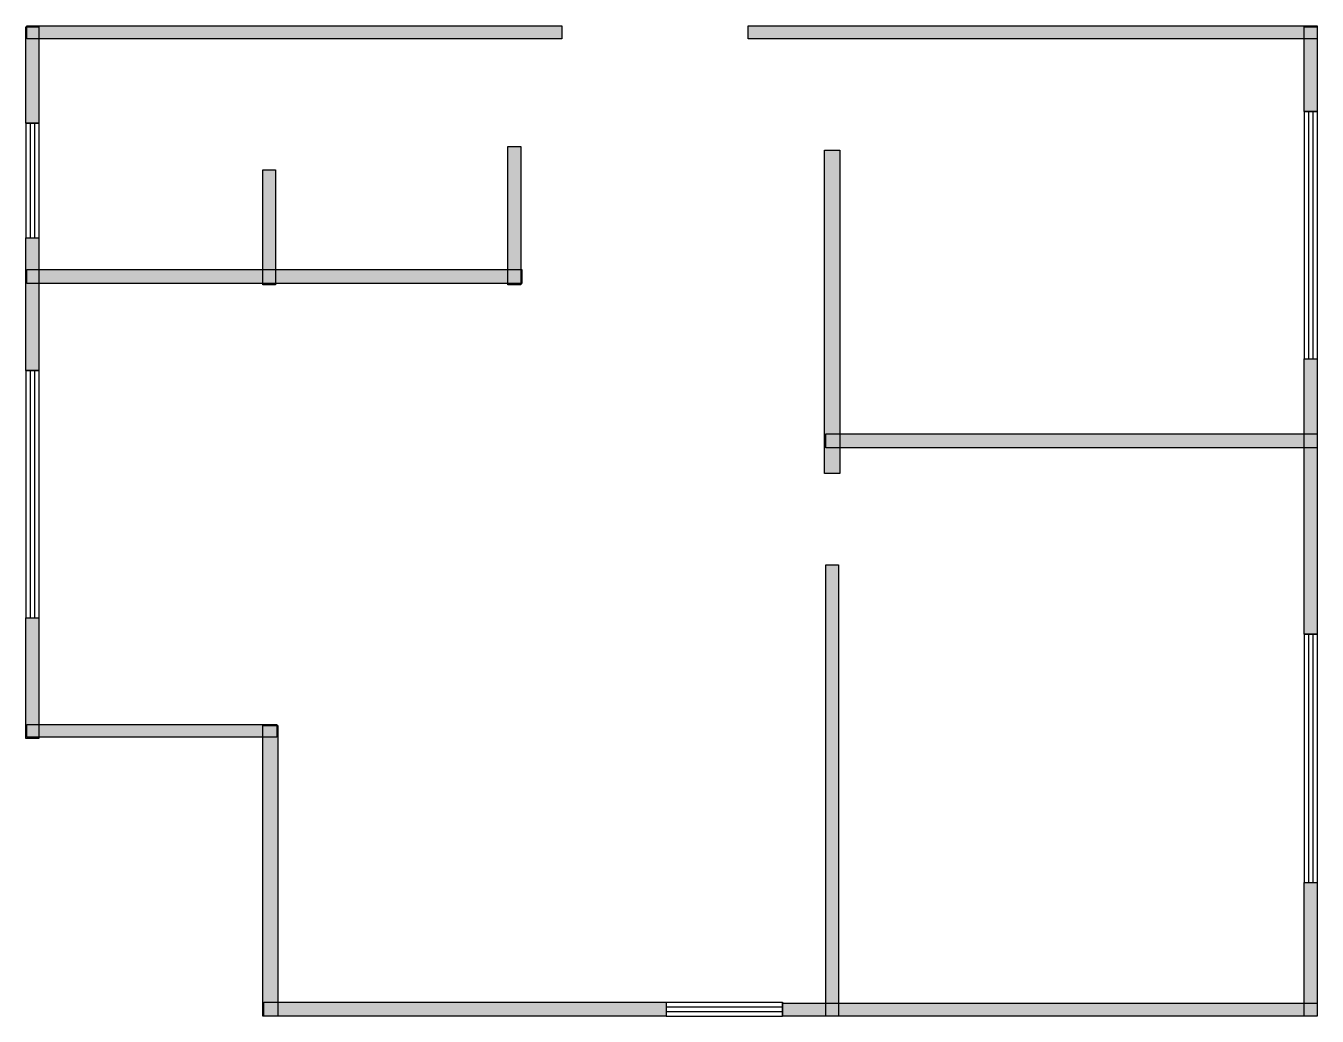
# Model space of a CAD drawing. Header units: millimetres. Extents: x 18 to 9706, y 0 to 7436.
import ezdxf

# ---------------------------------------------------------------- set-up
doc = ezdxf.new("R2010")
doc.units = ezdxf.units.MM
doc.layers.add('WALL', color=7, linetype='Continuous')
doc.layers.add('WINDOW', color=5, linetype='Continuous')

msp = doc.modelspace()

# ---------------------------------------------------------------- hatches: boundary and pattern name
at = {"layer": 'WALL'}
h = msp.add_hatch(color=256, dxfattribs=at)
h.dxf.hatch_style = 1
h.paths.add_polyline_path([(17.6, 7427.2), (114.4, 7427.2), (114.4, 6705.6), (17.6, 6705.6)])
h = msp.add_hatch(color=256, dxfattribs=at)
h.dxf.hatch_style = 1
h.paths.add_polyline_path([(26.4, 7436), (4039.2, 7436), (4039.2, 7339.2), (26.4, 7339.2)])
h = msp.add_hatch(color=256, dxfattribs=at)
h.dxf.hatch_style = 1
h.paths.add_polyline_path([(5438.4, 7436), (9706.4, 7436), (9706.4, 7339.2), (5438.4, 7339.2)])
h = msp.add_hatch(color=256, dxfattribs=at)
h.dxf.hatch_style = 1
h.paths.add_polyline_path([(9609.6, 7427.2), (9706.4, 7427.2), (9706.4, 6793.6), (9609.6, 6793.6)])
h = msp.add_hatch(color=256, dxfattribs=at)
h.dxf.hatch_style = 1
h.paths.add_polyline_path([(3634.4, 6529.6), (3731.2, 6529.6), (3731.2, 5491.2), (3634.4, 5491.2)])
h = msp.add_hatch(color=256, dxfattribs=at)
h.dxf.hatch_style = 1
h.paths.add_polyline_path([(6010.4, 6503.2), (6124.8, 6503.2), (6124.8, 4074.4), (6010.4, 4074.4)])
h = msp.add_hatch(color=256, dxfattribs=at)
h.dxf.hatch_style = 1
h.paths.add_polyline_path([(1795.2, 6353.6), (1892, 6353.6), (1892, 5491.2), (1795.2, 5491.2)])
h = msp.add_hatch(color=256, dxfattribs=at)
h.dxf.hatch_style = 1
h.paths.add_polyline_path([(17.6, 5843.2), (114.4, 5843.2), (114.4, 4848.8), (17.6, 4848.8)])
h = msp.add_hatch(color=256, dxfattribs=at)
h.dxf.hatch_style = 1
h.paths.add_polyline_path([(26.4, 5605.6), (3740, 5605.6), (3740, 5500), (26.4, 5500)])
h = msp.add_hatch(color=256, dxfattribs=at)
h.dxf.hatch_style = 1
h.paths.add_polyline_path([(9609.6, 4936.8), (9706.4, 4936.8), (9706.4, 2868.8), (9609.6, 2868.8)])
h = msp.add_hatch(color=256, dxfattribs=at)
h.dxf.hatch_style = 1
h.paths.add_polyline_path([(6019.2, 4373.6), (9706.4, 4373.6), (9706.4, 4268), (6019.2, 4268)])
h = msp.add_hatch(color=256, dxfattribs=at)
h.dxf.hatch_style = 1
h.paths.add_polyline_path([(6019.2, 3388), (6116, 3388), (6116, 0), (6019.2, 0)])
h = msp.add_hatch(color=256, dxfattribs=at)
h.dxf.hatch_style = 1
h.paths.add_polyline_path([(17.6, 2992), (114.4, 2992), (114.4, 2085.6), (17.6, 2085.6)])
h = msp.add_hatch(color=256, dxfattribs=at)
h.dxf.hatch_style = 1
h.paths.add_polyline_path([(26.4, 2191.2), (1900.8, 2191.2), (1900.8, 2094.4), (26.4, 2094.4)])
h = msp.add_hatch(color=256, dxfattribs=at)
h.dxf.hatch_style = 1
h.paths.add_polyline_path([(1795.2, 2182.4), (1909.6, 2182.4), (1909.6, 0), (1795.2, 0)])
h = msp.add_hatch(color=256, dxfattribs=at)
h.dxf.hatch_style = 1
h.paths.add_polyline_path([(9609.6, 1003.2), (9706.4, 1003.2), (9706.4, 0), (9609.6, 0)])
h = msp.add_hatch(color=256, dxfattribs=at)
h.dxf.hatch_style = 1
h.paths.add_polyline_path([(1804, 105.6), (4822.4, 105.6), (4822.4, 0), (1804, 0)])
h = msp.add_hatch(color=256, dxfattribs=at)
h.dxf.hatch_style = 1
h.paths.add_polyline_path([(5693.6, 96.8), (9706.4, 96.8), (9706.4, 0), (5693.6, 0)])

# ---------------------------------------------------------------- linework, layer by layer
for points in [[(17.6, 7427.2), (114.4, 7427.2), (114.4, 6705.6), (17.6, 6705.6)], [(26.4, 7436), (4039.2, 7436), (4039.2, 7339.2), (26.4, 7339.2)], [(5438.4, 7436), (9706.4, 7436), (9706.4, 7339.2), (5438.4, 7339.2)], [(9609.6, 7427.2), (9706.4, 7427.2), (9706.4, 6793.6), (9609.6, 6793.6)], [(3634.4, 6529.6), (3731.2, 6529.6), (3731.2, 5491.2), (3634.4, 5491.2)], [(6010.4, 6503.2), (6124.8, 6503.2), (6124.8, 4074.4), (6010.4, 4074.4)], [(1795.2, 6353.6), (1892, 6353.6), (1892, 5491.2), (1795.2, 5491.2)], [(17.6, 5843.2), (114.4, 5843.2), (114.4, 4848.8), (17.6, 4848.8)], [(26.4, 5605.6), (3740, 5605.6), (3740, 5500), (26.4, 5500)], [(9609.6, 4936.8), (9706.4, 4936.8), (9706.4, 2868.8), (9609.6, 2868.8)], [(6019.2, 4373.6), (9706.4, 4373.6), (9706.4, 4268), (6019.2, 4268)], [(6019.2, 3388), (6116, 3388), (6116, 0), (6019.2, 0)], [(17.6, 2992), (114.4, 2992), (114.4, 2085.6), (17.6, 2085.6)], [(26.4, 2191.2), (1900.8, 2191.2), (1900.8, 2094.4), (26.4, 2094.4)], [(1795.2, 2182.4), (1909.6, 2182.4), (1909.6, 0), (1795.2, 0)], [(9609.6, 1003.2), (9706.4, 1003.2), (9706.4, 0), (9609.6, 0)], [(1804, 105.6), (4822.4, 105.6), (4822.4, 0), (1804, 0)], [(5693.6, 96.8), (9706.4, 96.8), (9706.4, 0), (5693.6, 0)]]:
    msp.add_lwpolyline(points, close=True, dxfattribs=at)
at = {"layer": 'WINDOW'}
for p, q in [((9609.6, 6793.6), (9609.6, 4936.8)), ((9609.6, 6793.6), (9706.4, 6793.6)), ((9641.9, 6793.6), (9641.9, 4936.8)), ((9674.1, 6793.6), (9674.1, 4936.8)), ((9706.4, 6793.6), (9706.4, 4936.8)), ((17.6, 6705.6), (17.6, 5843.2)), ((17.6, 6705.6), (114.4, 6705.6)), ((49.9, 6705.6), (49.9, 5843.2)), ((82.1, 6705.6), (82.1, 5843.2)), ((114.4, 6705.6), (114.4, 5843.2)), ((17.6, 5843.2), (114.4, 5843.2)), ((17.6, 4848.8), (17.6, 2992)), ((17.6, 4848.8), (114.4, 4848.8)), ((49.9, 4848.8), (49.9, 2992)), ((82.1, 4848.8), (82.1, 2992)), ((114.4, 4848.8), (114.4, 2992)), ((9609.6, 4936.8), (9706.4, 4936.8)), ((17.6, 2992), (114.4, 2992)), ((9609.6, 2868.8), (9609.6, 1003.2)), ((9609.6, 2868.8), (9706.4, 2868.8)), ((9641.9, 2868.8), (9641.9, 1003.2)), ((9674.1, 2868.8), (9674.1, 1003.2)), ((9706.4, 2868.8), (9706.4, 1003.2)), ((9609.6, 1003.2), (9706.4, 1003.2)), ((4822.4, 105.6), (5693.6, 105.6)), ((4822.4, 105.6), (4822.4, 0)), ((5693.6, 105.6), (5693.6, 0)), ((4822.4, 70.4), (5693.6, 70.4)), ((4822.4, 35.2), (5693.6, 35.2)), ((4822.4, 0), (5693.6, 0))]:
    msp.add_line(p, q, dxfattribs=at)

doc.saveas('drawing.dxf')
